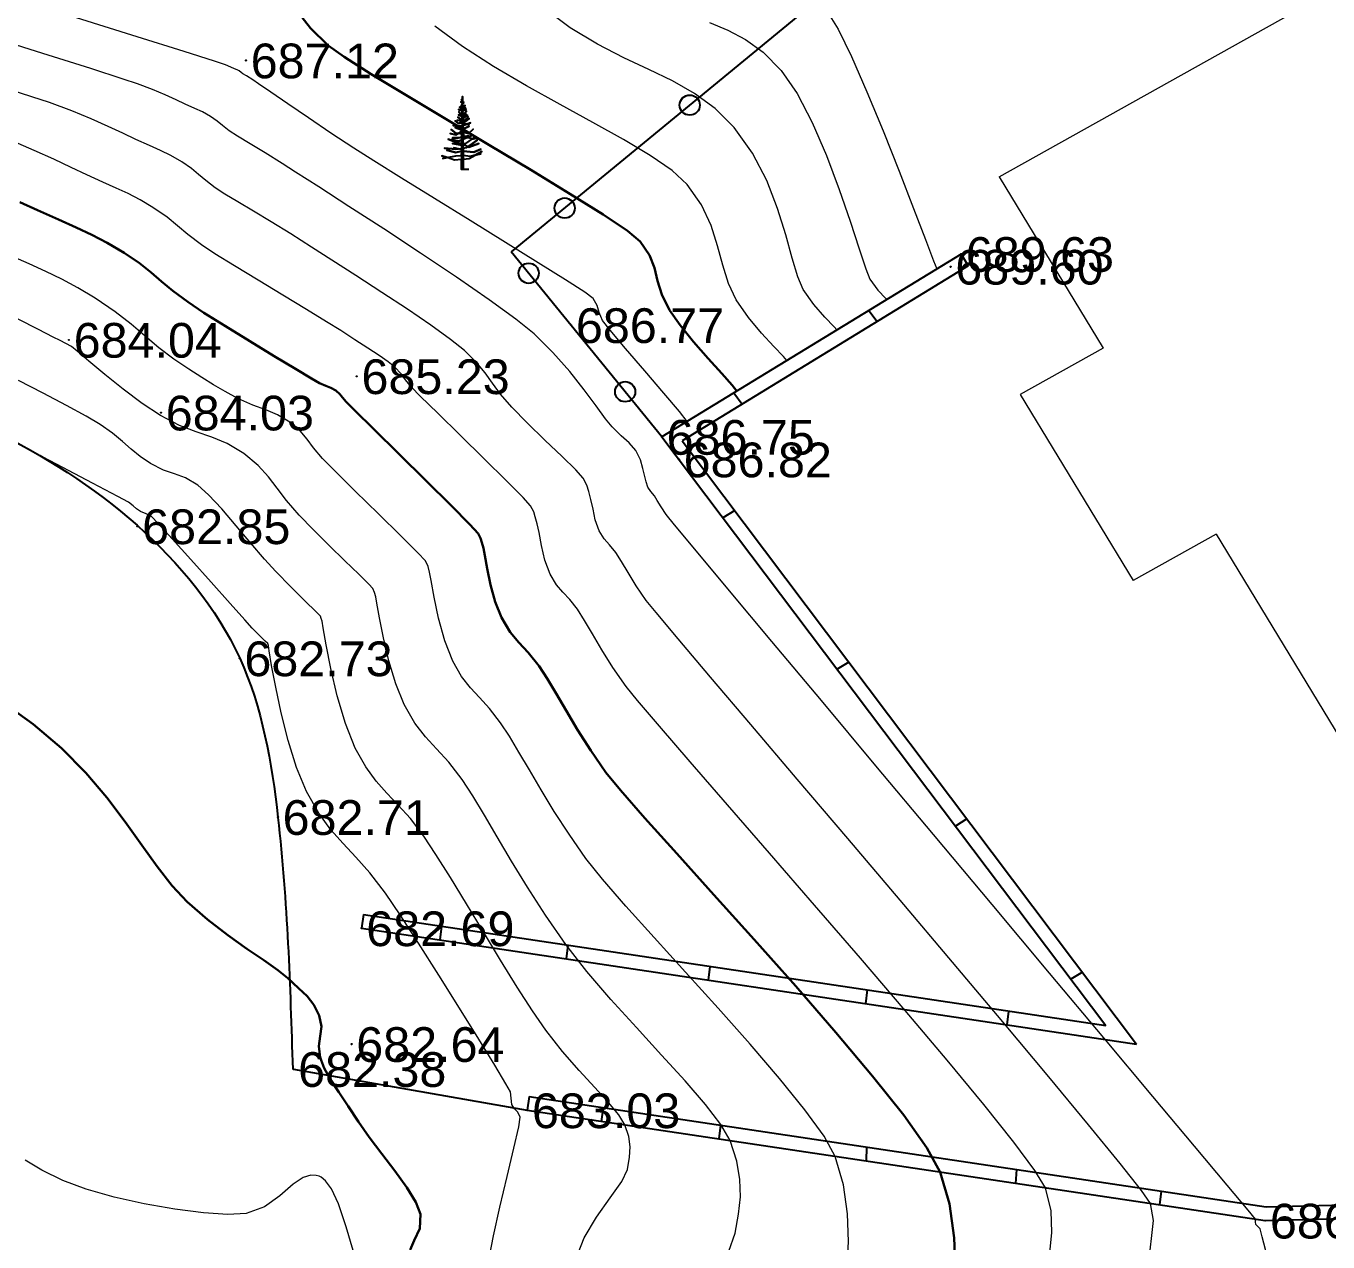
# Model space of a CAD drawing. Header units: feet. Extents: x 3381 to 683784, y 675186 to 4376258.
# Drawn here: x 678860.85 to 678898.38, y 4374837.72 to 4374872.76 of the extents above; entities that cross this region are included whole.
import ezdxf

# ---------------------------------------------------------------- set-up
doc = ezdxf.new("R2010")
doc.units = ezdxf.units.FT
doc.header["$MEASUREMENT"] = 0
doc.header["$PDMODE"] = 34
doc.header["$PDSIZE"] = 0.01
doc.layers.get('0').update_dxf_attribs({"linetype": 'CONTINUOUS'})
for name, color, linetype in [('0_Point_Height', 2, 'CONTINUOUS'), ('0_Point_Point', 7, 'CONTINUOUS'), ('Aqaclar', 3, 'CONTINUOUS')]:
    doc.layers.add(name, color=color, linetype=linetype)
for name, color, linetype, lineweight in [('ANA HORIZONTAL', 24, 'CONTINUOUS', 30), ('das tikili', 5, 'CONTINUOUS', 0), ('HORIZANTAL', 24, 'CONTINUOUS', 13)]:
    doc.layers.add(name, color=color, linetype=linetype, lineweight=lineweight)
doc.styles.get("Standard").update_dxf_attribs({"font": 'arial.ttf', "height": 2})

msp = doc.modelspace()

# ---------------------------------------------------------------- linework, layer by layer
at = {"linetype": 'Continuous'}
for p, q in [((678885.62, 4374875.128, 690.108), (678874.838, 4374866.25, 96.176)), ((678879.178, 4374860.92, 686.749), (678874.838, 4374866.25, 155.937)), ((678887.801, 4374866.191, 689.629), (678879.178, 4374860.92, 686.749)), ((678888.01, 4374865.85, 689.629), (678879.763, 4374860.809, 686.875)), ((678887.801, 4374866.191, 689.629), (678888.01, 4374865.85, 689.629)), ((678885.143, 4374864.566, 526.873), (678885.385, 4374864.245, 514.864)), ((678881.251, 4374862.187, 538.515), (678881.493, 4374861.866, 526.505)), ((678879.178, 4374860.92, 686.749), (678891.972, 4374843.952, 26.213)), ((678879.763, 4374860.809, 673.042), (678892.859, 4374843.415, 22.403)), ((678881.278, 4374858.797, 687.856), (678880.937, 4374858.588, 687.742)), ((678884.567, 4374854.429, 688.021), (678884.229, 4374854.222, 687.908)), ((678887.97, 4374849.908, 688.241), (678887.636, 4374849.703, 688.129)), ((678870.58, 4374847.152, 682.689), (678870.52, 4374846.756, 682.689)), ((678870.58, 4374847.152, 682.689), (678891.972, 4374843.952, 686.22)), ((678870.52, 4374846.756, 682.689), (678892.859, 4374843.415, 686.376)), ((678872.825, 4374846.816), (678872.776, 4374846.419)), ((678876.465, 4374846.271, 219.33), (678876.416, 4374845.874, 219.33)), ((678880.557, 4374845.659), (678880.509, 4374845.262)), ((678891.297, 4374845.489, 688.046), (678890.966, 4374845.287, 687.935)), ((678885.097, 4374844.98), (678885.048, 4374844.583)), ((678889.17, 4374844.371), (678889.121, 4374843.974)), ((678875.357, 4374841.906, 683.035), (678875.297, 4374841.51, 683.035)), ((678875.357, 4374841.906, 683.035), (678896.591, 4374838.73, 686.54)), ((678875.297, 4374841.51, 683.035), (678896.566, 4374838.329, 686.546)), ((678877.483, 4374841.588), (678877.426, 4374841.192)), ((678880.867, 4374841.081), (678880.817, 4374840.684)), ((678885.076, 4374840.452), (678885.061, 4374840.05)), ((678889.403, 4374839.805), (678889.371, 4374839.405)), ((678893.566, 4374839.182), (678893.519, 4374838.785)), ((678896.591, 4374838.73, 686.55), (678914.27, 4374839.193, 688.633)), ((678896.566, 4374838.329, 686.546), (678914.28, 4374838.793, 688.633))]:
    msp.add_line(p, q, dxfattribs=at)
at = {"color": 30, "linetype": 'Continuous'}
msp.add_line((678868.557, 4374842.699, 682.384), (678875.297, 4374841.51, 683.035), dxfattribs=at)
at = {"linetype": 'Continuous'}
for centre in [(678879.98, 4374870.483, 379.396), (678876.375, 4374867.515, 180.832), (678875.338, 4374865.636, 217.111), (678878.119, 4374862.222, 557.12)]:
    msp.add_circle(centre, 0.291, dxfattribs=at)
at = {"color": 30, "linetype": 'Continuous'}
msp.add_open_spline([(678839.354, 4374862.186), (678841.791, 4374863.369), (678846.884, 4374865.841), (678855.75, 4374863.017), (678863.021, 4374859.99), (678867.39, 4374854.741), (678868.341, 4374849.085), (678868.463, 4374845.105), (678868.537, 4374842.691)], degree=3, knots=[0, 0, 0, 0, 7.836941, 16.383664, 26.472949, 31.316468, 36.03358, 43.306752, 43.306752, 43.306752, 43.306752], dxfattribs=at)
at = {"layer": '0_Point_Point'}
for p in [(678867.19, 4374871.77, 687.116), (678887.801, 4374866.191, 689.629), (678887.5, 4374865.825, 689.604), (678876.564, 4374864.14, 686.766), (678862.088, 4374863.717, 684.043), (678870.383, 4374862.668, 685.227), (678864.742, 4374861.62, 684.031), (678879.178, 4374860.92, 686.749), (678879.669, 4374860.27, 686.82), (678864.062, 4374858.343, 682.846), (678867.009, 4374854.537, 682.733), (678868.11, 4374849.963, 682.706), (678870.52, 4374846.756, 682.689), (678870.233, 4374843.419, 682.637), (678868.557, 4374842.699, 682.384), (678875.297, 4374841.51, 683.035), (678896.566, 4374838.329, 686.546)]:
    msp.add_point(p, dxfattribs=at)
at = {"layer": 'ANA HORIZONTAL', "color": 16, "lineweight": 30}
for points, elevation in [([(678881.342, 4374862.242), (678881.208, 4374862.411), (678880.904, 4374862.749), (678880.514, 4374863.179), (678880.093, 4374863.657), (678879.701, 4374864.137), (678879.393, 4374864.576), (678879.173, 4374865.024), (678879.055, 4374865.42), (678878.962, 4374865.79), (678878.82, 4374866.159), (678878.553, 4374866.553), (678878.184, 4374866.858), (678877.482, 4374867.331), (678876.529, 4374867.93), (678875.405, 4374868.614), (678874.19, 4374869.342), (678872.964, 4374870.073), (678871.807, 4374870.766), (678870.8, 4374871.378), (678870.023, 4374871.871), (678869.556, 4374872.201), (678869.046, 4374872.704), (678868.635, 4374873.226)], 687.5), ([(678887.642, 4374836.876), (678887.603, 4374837.837), (678887.467, 4374838.812), (678887.201, 4374839.73), (678886.818, 4374840.424), (678886.147, 4374841.366), (678885.25, 4374842.496), (678884.191, 4374843.756), (678883.034, 4374845.087), (678881.842, 4374846.429), (678880.678, 4374847.724), (678879.605, 4374848.912), (678878.687, 4374849.935), (678877.986, 4374850.734), (678877.567, 4374851.249), (678877.128, 4374851.883), (678876.747, 4374852.479), (678876.417, 4374853.029), (678876.128, 4374853.524), (678875.872, 4374853.956), (678875.639, 4374854.316), (678875.328, 4374854.708), (678875.056, 4374854.995), (678874.805, 4374855.292), (678874.556, 4374855.71), (678874.377, 4374856.165), (678874.242, 4374856.659), (678874.144, 4374857.127), (678874.076, 4374857.501), (678874.032, 4374857.717), (678873.989, 4374857.875), (678873.952, 4374858), (678873.879, 4374858.14), (678873.642, 4374858.394), (678873.103, 4374858.938), (678872.381, 4374859.655), (678871.597, 4374860.429), (678870.871, 4374861.144), (678870.324, 4374861.682), (678870.076, 4374861.928), (678869.974, 4374862.051), (678869.896, 4374862.152), (678869.781, 4374862.256), (678869.635, 4374862.338), (678869.489, 4374862.391), (678869.313, 4374862.469), (678869.083, 4374862.602), (678868.619, 4374862.877), (678867.998, 4374863.251), (678867.299, 4374863.676), (678866.6, 4374864.108), (678865.978, 4374864.5), (678865.511, 4374864.808), (678865.079, 4374865.128), (678864.751, 4374865.403), (678864.455, 4374865.66), (678864.121, 4374865.926), (678863.677, 4374866.225), (678863.192, 4374866.511), (678862.746, 4374866.743), (678862.293, 4374866.955), (678861.787, 4374867.181), (678861.179, 4374867.455), (678860.676, 4374867.689)], 685), ([(678871.92, 4374837.49), (678872.041, 4374837.757), (678872.198, 4374838.107), (678872.224, 4374838.513), (678872.087, 4374838.86), (678871.824, 4374839.287), (678871.48, 4374839.763), (678871.104, 4374840.257), (678870.74, 4374840.738), (678870.438, 4374841.175), (678870.138, 4374841.631), (678869.865, 4374842.033), (678869.631, 4374842.394), (678869.447, 4374842.722), (678869.326, 4374843.029), (678869.287, 4374843.363), (678869.328, 4374843.645), (678869.363, 4374843.922), (678869.304, 4374844.242), (678869.15, 4374844.55), (678868.952, 4374844.797), (678868.703, 4374845.035), (678868.396, 4374845.316), (678868.107, 4374845.551), (678867.704, 4374845.833), (678867.216, 4374846.166), (678866.667, 4374846.555), (678866.083, 4374847.005), (678865.491, 4374847.521), (678865.059, 4374847.984), (678864.631, 4374848.535), (678864.188, 4374849.154), (678863.71, 4374849.824), (678863.178, 4374850.526), (678862.571, 4374851.241), (678861.87, 4374851.951), (678861.055, 4374852.637), (678860.161, 4374853.285)], 682.5)]:
    msp.add_lwpolyline(points, dxfattribs=dict(at, elevation=elevation))
at = {"layer": 'Aqaclar', "color": 3}
msp.add_lwpolyline([(678873.613, 4374868.631), (678873.401, 4374868.624), (678873.405, 4374868.918), (678873.197, 4374868.895), (678872.988, 4374868.97), (678872.837, 4374869.024), (678872.988, 4374868.97), (678872.862, 4374868.943), (678872.988, 4374868.97), (678873.241, 4374869.024), (678873.406, 4374869.031), (678873.405, 4374868.918), (678873.45, 4374868.923), (678873.454, 4374868.626), (678873.45, 4374868.923), (678873.627, 4374868.943), (678873.793, 4374869.037), (678873.961, 4374869.081), (678873.793, 4374869.037), (678873.987, 4374869.146), (678873.793, 4374869.037), (678873.652, 4374869), (678873.449, 4374869.03), (678873.45, 4374868.923), (678873.449, 4374869.03), (678873.431, 4374869.033), (678873.406, 4374869.031), (678873.408, 4374869.154), (678873.405, 4374869.154), (678873.235, 4374869.113), (678872.976, 4374869.186), (678873.235, 4374869.113), (678873.405, 4374869.154), (678873.408, 4374869.154), (678873.408, 4374869.2), (678873.399, 4374869.203), (678873.184, 4374869.251), (678873.314, 4374869.222), (678873.241, 4374869.211), (678872.913, 4374869.243), (678873.241, 4374869.211), (678873.314, 4374869.222), (678873.409, 4374869.236), (678873.408, 4374869.2), (678873.409, 4374869.236), (678873.446, 4374869.242), (678873.449, 4374869.03), (678873.447, 4374869.154), (678873.45, 4374869.154), (678873.753, 4374869.122), (678873.955, 4374869.211), (678873.753, 4374869.122), (678873.447, 4374869.154), (678873.446, 4374869.242), (678873.557, 4374869.259), (678873.854, 4374869.47), (678873.592, 4374869.284), (678873.614, 4374869.275), (678873.898, 4374869.373), (678873.614, 4374869.275), (678873.507, 4374869.316), (678873.445, 4374869.326), (678873.446, 4374869.242), (678873.445, 4374869.326), (678873.41, 4374869.331), (678873.409, 4374869.236), (678873.41, 4374869.331), (678873.146, 4374869.373), (678873.41, 4374869.331), (678873.411, 4374869.381), (678873.342, 4374869.381), (678873.02, 4374869.502), (678873.342, 4374869.381), (678873.411, 4374869.381), (678873.412, 4374869.483), (678873.323, 4374869.446), (678873.115, 4374869.494), (678873.323, 4374869.446), (678873.443, 4374869.497), (678873.444, 4374869.381), (678873.411, 4374869.381), (678873.444, 4374869.381), (678873.445, 4374869.326), (678873.444, 4374869.381), (678873.525, 4374869.381), (678873.724, 4374869.514), (678873.816, 4374869.575), (678873.724, 4374869.514), (678873.747, 4374869.51), (678873.841, 4374869.526), (678873.747, 4374869.51), (678873.589, 4374869.535), (678873.561, 4374869.547), (678873.443, 4374869.497), (678873.561, 4374869.547), (678873.74, 4374869.624), (678873.561, 4374869.547), (678873.5, 4374869.575), (678873.608, 4374869.599), (678873.5, 4374869.575), (678873.431, 4374869.607), (678873.442, 4374869.602), (678873.442, 4374869.563), (678873.5, 4374869.575), (678873.442, 4374869.563), (678873.443, 4374869.497), (678873.442, 4374869.563), (678873.413, 4374869.556), (678873.412, 4374869.483), (678873.413, 4374869.556), (678873.317, 4374869.535), (678873.14, 4374869.543), (678873.317, 4374869.535), (678873.413, 4374869.556), (678873.414, 4374869.648), (678873.469, 4374869.64), (678873.441, 4374869.644), (678873.442, 4374869.602), (678873.441, 4374869.644), (678873.414, 4374869.648), (678873.241, 4374869.672), (678873.109, 4374869.778), (678873.241, 4374869.672), (678873.305, 4374869.663), (678873.241, 4374869.624), (678873.071, 4374869.664), (678873.241, 4374869.624), (678873.305, 4374869.663), (678873.415, 4374869.731), (678873.414, 4374869.648), (678873.441, 4374869.644), (678873.44, 4374869.707), (678873.601, 4374869.664), (678873.74, 4374869.786), (678873.601, 4374869.664), (678873.44, 4374869.707), (678873.439, 4374869.788), (678873.627, 4374869.875), (678873.399, 4374869.769), (678873.216, 4374869.834), (678873.399, 4374869.769), (678873.416, 4374869.777), (678873.415, 4374869.731), (678873.417, 4374869.889), (678873.399, 4374869.883), (678873.311, 4374869.875), (678873.165, 4374869.899), (678873.311, 4374869.875), (678873.399, 4374869.883), (678873.417, 4374869.889), (678873.438, 4374869.896), (678873.439, 4374869.788), (678873.438, 4374869.896), (678873.658, 4374869.972), (678873.552, 4374869.935), (678873.627, 4374869.931), (678873.475, 4374869.94), (678873.361, 4374869.996), (678873.418, 4374869.968), (678873.417, 4374869.889), (678873.438, 4374869.896), (678873.437, 4374869.99), (678873.311, 4374869.956), (678873.222, 4374870.029), (678873.311, 4374869.956), (678873.418, 4374869.985), (678873.418, 4374869.968), (678873.418, 4374869.985), (678873.519, 4374870.012), (678873.62, 4374870.093), (678873.519, 4374870.012), (678873.437, 4374869.99), (678873.436, 4374870.031), (678873.469, 4374870.029), (678873.595, 4374870.142), (678873.469, 4374870.029), (678873.436, 4374870.031), (678873.419, 4374870.033), (678873.418, 4374869.985), (678873.419, 4374870.033), (678873.279, 4374870.045), (678873.419, 4374870.033), (678873.419, 4374870.048), (678873.292, 4374870.134), (678873.419, 4374870.048), (678873.42, 4374870.16), (678873.424, 4374870.158), (678873.311, 4374870.207), (678873.424, 4374870.158), (678873.532, 4374870.223), (678873.435, 4374870.164), (678873.436, 4374870.031), (678873.436, 4374870.098), (678873.576, 4374870.191), (678873.436, 4374870.098), (678873.434, 4374870.234), (678873.494, 4374870.247), (678873.551, 4374870.312), (678873.494, 4374870.247), (678873.434, 4374870.234), (678873.421, 4374870.232), (678873.42, 4374870.16), (678873.421, 4374870.232), (678873.38, 4374870.223), (678873.33, 4374870.288), (678873.38, 4374870.223), (678873.421, 4374870.232), (678873.422, 4374870.325), (678873.311, 4374870.352), (678873.443, 4374870.32), (678873.532, 4374870.369), (678873.443, 4374870.32), (678873.433, 4374870.323), (678873.434, 4374870.234), (678873.433, 4374870.323), (678873.432, 4374870.367), (678873.513, 4374870.409), (678873.432, 4374870.367), (678873.431, 4374870.44), (678873.462, 4374870.433), (678873.431, 4374870.44), (678873.38, 4374870.45), (678873.424, 4374870.441), (678873.422, 4374870.325), (678873.423, 4374870.369), (678873.38, 4374870.377), (678873.423, 4374870.369), (678873.423, 4374870.399), (678873.349, 4374870.425), (678873.423, 4374870.399), (678873.424, 4374870.441), (678873.424, 4374870.48), (678873.399, 4374870.49), (678873.431, 4374870.478), (678873.462, 4374870.466), (678873.488, 4374870.433), (678873.474, 4374870.45), (678873.507, 4374870.474), (678873.462, 4374870.442), (678873.474, 4374870.45), (678873.462, 4374870.466), (678873.431, 4374870.478), (678873.431, 4374870.44), (678873.431, 4374870.478), (678873.43, 4374870.54), (678873.469, 4374870.571), (678873.435, 4374870.544), (678873.456, 4374870.531), (678873.435, 4374870.544), (678873.425, 4374870.55), (678873.38, 4374870.579), (678873.425, 4374870.55), (678873.426, 4374870.61), (678873.399, 4374870.644), (678873.426, 4374870.61), (678873.428, 4374870.733), (678873.43, 4374870.547), (678873.43, 4374870.54), (678873.43, 4374870.547), (678873.425, 4374870.55), (678873.425, 4374870.536), (678873.43, 4374870.54), (678873.418, 4374870.531), (678873.425, 4374870.536), (678873.424, 4374870.48)], dxfattribs=at)
at = {"layer": 'das tikili', "color": 0, "lineweight": 20}
for p, q in [((678888.897, 4374868.415, 689.594), (678891.895, 4374863.478, 689.594)), ((678891.895, 4374863.478, 689.594), (678889.506, 4374862.143, 689.594)), ((678889.506, 4374862.143, 689.594), (678892.761, 4374856.784, 689.594)), ((678895.149, 4374858.119, 689.594), (678892.761, 4374856.784, 689.594)), ((678895.149, 4374858.119, 689.594), (678900.515, 4374849.282, 689.594))]:
    msp.add_line(p, q, dxfattribs=at)
at = {"layer": 'das tikili', "color": 0, "lineweight": 20, "elevation": 689.594}
msp.add_lwpolyline([(678888.897, 4374868.415), (678905.459, 4374877.673)], dxfattribs=at)
at = {"layer": 'HORIZANTAL', "color": 16, "linetype": 'Continuous', "lineweight": 20}
for points, elevation in [([(678879.902, 4374861.362), (678879.681, 4374861.651), (678879.236, 4374862.183), (678878.684, 4374862.828), (678878.132, 4374863.471), (678877.69, 4374863.993), (678877.466, 4374864.279), (678877.369, 4374864.507), (678877.317, 4374864.705), (678877.199, 4374864.909), (678876.955, 4374865.088), (678876.402, 4374865.447), (678875.616, 4374865.941), (678874.674, 4374866.526), (678873.651, 4374867.157), (678872.626, 4374867.788), (678871.674, 4374868.376), (678870.872, 4374868.875), (678870.297, 4374869.241), (678869.637, 4374869.677), (678868.99, 4374870.112), (678868.399, 4374870.515), (678867.907, 4374870.853), (678867.555, 4374871.096), (678867.387, 4374871.211), (678867.202, 4374871.326), (678867.098, 4374871.388), (678867.048, 4374871.427), (678866.998, 4374871.466), (678866.933, 4374871.499), (678866.861, 4374871.533), (678866.758, 4374871.58), (678866.602, 4374871.644), (678866.281, 4374871.747), (678865.407, 4374872.025), (678864.056, 4374872.452), (678862.306, 4374873.001)], 687), ([(678884.219, 4374864.001), (678884.143, 4374864.088), (678883.877, 4374864.367), (678883.555, 4374864.737), (678883.246, 4374865.169), (678883.093, 4374865.533), (678882.935, 4374866.074), (678882.749, 4374866.747), (678882.513, 4374867.506), (678882.201, 4374868.305), (678881.793, 4374869.099), (678881.263, 4374869.841), (678880.716, 4374870.385), (678880.121, 4374870.817), (678879.481, 4374871.178), (678878.8, 4374871.507), (678878.08, 4374871.846), (678877.324, 4374872.235), (678876.535, 4374872.714), (678875.716, 4374873.323)], 688.5), ([(678883.973, 4374873.129), (678884.259, 4374872.667), (678884.64, 4374871.88), (678885.082, 4374870.87), (678885.552, 4374869.737), (678886.013, 4374868.583), (678886.433, 4374867.507), (678886.777, 4374866.611), (678887.011, 4374865.996), (678887.1, 4374865.763), (678887.1, 4374865.762)], 689.5), ([(678882.781, 4374863.122), (678882.68, 4374863.241), (678882.405, 4374863.528), (678882.052, 4374863.909), (678881.673, 4374864.364), (678881.32, 4374864.873), (678881.097, 4374865.344), (678880.935, 4374865.867), (678880.784, 4374866.428), (678880.596, 4374867.013), (678880.32, 4374867.608), (678879.908, 4374868.197), (678879.47, 4374868.601), (678878.843, 4374869.034), (678878.068, 4374869.496), (678877.188, 4374869.985), (678876.243, 4374870.498), (678875.274, 4374871.034), (678874.322, 4374871.591), (678873.429, 4374872.168), (678872.636, 4374872.762)], 688), ([(678880.553, 4374872.867), (678881.075, 4374872.642), (678881.586, 4374872.376), (678882.096, 4374872.01), (678882.618, 4374871.485), (678883.076, 4374870.822), (678883.512, 4374869.977), (678883.918, 4374869.029), (678884.285, 4374868.054), (678884.603, 4374867.133), (678884.863, 4374866.342), (678885.056, 4374865.76), (678885.173, 4374865.466), (678885.405, 4374865.151), (678885.629, 4374864.906), (678885.654, 4374864.878)], 689), ([(678896.633, 4374837.277), (678896.484, 4374837.863), (678896.422, 4374838.098), (678896.356, 4374838.16), (678896.296, 4374838.218), (678896.292, 4374838.294), (678896.288, 4374838.371), (678896.072, 4374838.631), (678895.467, 4374839.355), (678894.533, 4374840.472), (678893.329, 4374841.91), (678891.916, 4374843.599), (678890.351, 4374845.467), (678888.695, 4374847.445), (678887.008, 4374849.46), (678885.348, 4374851.443), (678883.775, 4374853.322), (678882.349, 4374855.027), (678881.129, 4374856.486), (678880.175, 4374857.63), (678879.545, 4374858.386), (678879.3, 4374858.684), (678879.155, 4374858.902), (678879.044, 4374859.087), (678878.961, 4374859.223), (678878.859, 4374859.343), (678878.77, 4374859.468), (678878.721, 4374859.629), (678878.678, 4374859.821), (678878.63, 4374860.011), (678878.557, 4374860.255), (678878.424, 4374860.524), (678878.234, 4374860.752), (678878.007, 4374860.95), (678877.74, 4374861.206), (678877.552, 4374861.443), (678877.283, 4374861.812), (678876.937, 4374862.278), (678876.52, 4374862.803), (678876.038, 4374863.351), (678875.496, 4374863.886), (678874.969, 4374864.311), (678874.197, 4374864.871), (678873.255, 4374865.522), (678872.218, 4374866.217), (678871.161, 4374866.913), (678870.159, 4374867.564), (678869.287, 4374868.126), (678868.62, 4374868.553), (678868.232, 4374868.802), (678867.745, 4374869.107), (678867.308, 4374869.371), (678866.95, 4374869.585), (678866.702, 4374869.743), (678866.51, 4374869.891), (678866.364, 4374870.016), (678866.168, 4374870.156), (678865.939, 4374870.285), (678865.718, 4374870.389), (678865.44, 4374870.514), (678865.176, 4374870.638), (678864.865, 4374870.781), (678864.498, 4374870.937), (678864.066, 4374871.099), (678863.653, 4374871.234), (678862.718, 4374871.534), (678861.338, 4374871.971), (678859.595, 4374872.518)], 686.5), ([(678893.253, 4374837.478), (678893.298, 4374837.904), (678893.35, 4374838.335), (678893.259, 4374838.824), (678893.001, 4374839.2), (678892.387, 4374839.98), (678891.477, 4374841.096), (678890.328, 4374842.479), (678889.001, 4374844.063), (678887.553, 4374845.78), (678886.044, 4374847.563), (678884.533, 4374849.343), (678883.079, 4374851.055), (678881.741, 4374852.629), (678880.577, 4374853.998), (678879.647, 4374855.096), (678879.009, 4374855.854), (678878.722, 4374856.206), (678878.436, 4374856.628), (678878.204, 4374857.007), (678878.015, 4374857.332), (678877.853, 4374857.587), (678877.671, 4374857.81), (678877.515, 4374857.979), (678877.366, 4374858.216), (678877.255, 4374858.527), (678877.195, 4374858.832), (678877.129, 4374859.12), (678877.068, 4374859.347), (678877.014, 4374859.527), (678876.909, 4374859.73), (678876.698, 4374859.967), (678876.302, 4374860.354), (678875.806, 4374860.827), (678875.294, 4374861.323), (678874.85, 4374861.78), (678874.531, 4374862.156), (678874.295, 4374862.473), (678874.084, 4374862.764), (678873.835, 4374863.065), (678873.488, 4374863.407), (678873.089, 4374863.728), (678872.523, 4374864.136), (678871.843, 4374864.598), (678871.105, 4374865.086), (678870.361, 4374865.567), (678869.667, 4374866.013), (678869.077, 4374866.393), (678868.481, 4374866.77), (678867.918, 4374867.115), (678867.403, 4374867.424), (678866.952, 4374867.693), (678866.581, 4374867.919), (678866.305, 4374868.098), (678866.03, 4374868.305), (678865.826, 4374868.48), (678865.619, 4374868.651), (678865.338, 4374868.845), (678865.022, 4374869.029), (678864.729, 4374869.175), (678864.411, 4374869.318), (678864.02, 4374869.494), (678863.642, 4374869.671), (678863.214, 4374869.871), (678862.725, 4374870.089), (678862.167, 4374870.318), (678861.53, 4374870.555), (678861.021, 4374870.724), (678860.031, 4374871.043)], 686), ([(678890.359, 4374837.398), (678890.419, 4374837.989), (678890.4, 4374838.614), (678890.23, 4374839.277), (678889.931, 4374839.773), (678889.323, 4374840.592), (678888.459, 4374841.674), (678887.397, 4374842.959), (678886.193, 4374844.385), (678884.902, 4374845.895), (678883.581, 4374847.426), (678882.284, 4374848.921), (678881.07, 4374850.317), (678879.993, 4374851.556), (678879.109, 4374852.578), (678878.474, 4374853.321), (678878.145, 4374853.728), (678877.768, 4374854.276), (678877.45, 4374854.783), (678877.182, 4374855.239), (678876.951, 4374855.632), (678876.746, 4374855.952), (678876.521, 4374856.236), (678876.324, 4374856.444), (678876.141, 4374856.66), (678875.961, 4374856.963), (678875.808, 4374857.368), (678875.705, 4374857.791), (678875.636, 4374858.163), (678875.581, 4374858.418), (678875.528, 4374858.611), (678875.483, 4374858.763), (678875.394, 4374858.935), (678875.175, 4374859.175), (678874.697, 4374859.658), (678874.06, 4374860.288), (678873.366, 4374860.969), (678872.717, 4374861.604), (678872.215, 4374862.098), (678871.961, 4374862.354), (678871.791, 4374862.563), (678871.663, 4374862.736), (678871.48, 4374862.929), (678871.291, 4374863.08), (678871.028, 4374863.265), (678870.703, 4374863.48), (678870.33, 4374863.721), (678869.922, 4374863.983), (678869.513, 4374864.239), (678868.932, 4374864.593), (678868.251, 4374865.005), (678867.538, 4374865.436), (678866.864, 4374865.848), (678866.297, 4374866.2), (678865.908, 4374866.453), (678865.51, 4374866.752), (678865.215, 4374867.006), (678864.915, 4374867.254), (678864.507, 4374867.535), (678864.137, 4374867.754), (678863.796, 4374867.931), (678863.451, 4374868.093), (678863.064, 4374868.265), (678862.599, 4374868.474), (678862.148, 4374868.685), (678861.648, 4374868.92), (678861.09, 4374869.175), (678860.467, 4374869.445)], 685.5), ([(678884.52, 4374837.029), (678884.555, 4374837.73), (678884.53, 4374838.526), (678884.414, 4374839.362), (678884.172, 4374840.183), (678883.851, 4374840.765), (678883.299, 4374841.528), (678882.571, 4374842.427), (678881.719, 4374843.417), (678880.796, 4374844.453), (678879.857, 4374845.492), (678878.953, 4374846.487), (678878.138, 4374847.395), (678877.466, 4374848.172), (678876.99, 4374848.771), (678876.505, 4374849.466), (678876.076, 4374850.127), (678875.697, 4374850.747), (678875.36, 4374851.319), (678875.058, 4374851.837), (678874.785, 4374852.293), (678874.531, 4374852.68), (678874.21, 4374853.095), (678873.923, 4374853.406), (678873.659, 4374853.688), (678873.406, 4374854.014), (678873.151, 4374854.458), (678872.92, 4374855.046), (678872.742, 4374855.694), (678872.613, 4374856.304), (678872.529, 4374856.777), (678872.483, 4374857.016), (678872.437, 4374857.188), (678872.364, 4374857.345), (678872.146, 4374857.577), (678871.655, 4374858.067), (678871.013, 4374858.699), (678870.342, 4374859.359), (678869.764, 4374859.93), (678869.4, 4374860.298), (678869.139, 4374860.602), (678868.95, 4374860.857), (678868.75, 4374861.094), (678868.453, 4374861.347), (678868.101, 4374861.559), (678867.76, 4374861.697), (678867.391, 4374861.83), (678866.955, 4374862.031), (678866.591, 4374862.228), (678866.256, 4374862.421), (678865.917, 4374862.628), (678865.547, 4374862.869), (678865.115, 4374863.163), (678864.679, 4374863.49), (678864.285, 4374863.822), (678863.882, 4374864.165), (678863.42, 4374864.527), (678862.847, 4374864.915), (678862.342, 4374865.215), (678861.878, 4374865.465), (678861.421, 4374865.687), (678860.938, 4374865.907), (678860.395, 4374866.148)], 684.5), ([(678881.104, 4374837.45), (678881.294, 4374837.966), (678881.388, 4374838.512), (678881.439, 4374839.019), (678881.428, 4374839.52), (678881.336, 4374840.048), (678881.143, 4374840.636), (678880.881, 4374841.097), (678880.435, 4374841.679), (678879.85, 4374842.356), (678879.171, 4374843.103), (678878.443, 4374843.896), (678877.71, 4374844.708), (678877.018, 4374845.515), (678876.412, 4374846.293), (678875.823, 4374847.137), (678875.302, 4374847.941), (678874.841, 4374848.694), (678874.432, 4374849.39), (678874.065, 4374850.02), (678873.732, 4374850.574), (678873.424, 4374851.045), (678873.033, 4374851.548), (678872.684, 4374851.927), (678872.364, 4374852.27), (678872.056, 4374852.666), (678871.746, 4374853.205), (678871.505, 4374853.8), (678871.307, 4374854.467), (678871.152, 4374855.13), (678871.039, 4374855.709), (678870.966, 4374856.13), (678870.934, 4374856.314), (678870.899, 4374856.437), (678870.849, 4374856.551), (678870.727, 4374856.678), (678870.44, 4374856.96), (678870.043, 4374857.348), (678869.589, 4374857.793), (678869.131, 4374858.249), (678868.724, 4374858.668), (678868.357, 4374859.088), (678868.087, 4374859.446), (678867.84, 4374859.772), (678867.543, 4374860.093), (678867.126, 4374860.439), (678866.651, 4374860.731), (678866.206, 4374860.916), (678865.759, 4374861.065), (678865.277, 4374861.248), (678864.725, 4374861.534), (678864.198, 4374861.885), (678863.647, 4374862.298), (678863.12, 4374862.722), (678862.664, 4374863.103), (678862.328, 4374863.388), (678862.159, 4374863.524), (678862, 4374863.615), (678861.833, 4374863.695), (678861.633, 4374863.798), (678861.211, 4374864.014), (678860.62, 4374864.312)], 684), ([(678876.75, 4374837.345), (678876.941, 4374837.83), (678877.297, 4374838.429), (678877.69, 4374838.984), (678878.02, 4374839.455), (678878.187, 4374839.802), (678878.247, 4374840.162), (678878.264, 4374840.461), (678878.224, 4374840.751), (678878.114, 4374841.089), (678877.94, 4374841.378), (678877.64, 4374841.737), (678877.247, 4374842.164), (678876.793, 4374842.654), (678876.311, 4374843.206), (678875.835, 4374843.815), (678875.451, 4374844.373), (678875.009, 4374845.061), (678874.53, 4374845.836), (678874.035, 4374846.651), (678873.545, 4374847.461), (678873.082, 4374848.22), (678872.665, 4374848.885), (678872.317, 4374849.409), (678871.929, 4374849.916), (678871.578, 4374850.309), (678871.254, 4374850.648), (678870.947, 4374850.994), (678870.646, 4374851.409), (678870.341, 4374851.952), (678870.056, 4374852.658), (678869.82, 4374853.453), (678869.635, 4374854.243), (678869.5, 4374854.93), (678869.416, 4374855.419), (678869.385, 4374855.613), (678869.362, 4374855.686), (678869.334, 4374855.756), (678869.204, 4374855.885), (678868.893, 4374856.187), (678868.48, 4374856.595), (678868.047, 4374857.038), (678867.724, 4374857.398), (678867.334, 4374857.858), (678866.911, 4374858.359), (678866.491, 4374858.843), (678866.109, 4374859.253), (678865.799, 4374859.531), (678865.444, 4374859.742), (678865.133, 4374859.857), (678864.815, 4374859.965), (678864.438, 4374860.152), (678864.136, 4374860.358), (678863.879, 4374860.569), (678863.629, 4374860.79), (678863.344, 4374861.026), (678862.984, 4374861.279), (678862.585, 4374861.514), (678862.018, 4374861.823), (678861.346, 4374862.176), (678860.631, 4374862.543)], 683.5), ([(678874.198, 4374837.251), (678874.32, 4374837.891), (678874.505, 4374838.718), (678874.715, 4374839.603), (678874.911, 4374840.417), (678875.051, 4374841.03), (678875.096, 4374841.314), (678875.03, 4374841.454), (678874.932, 4374841.557), (678874.852, 4374841.678), (678874.832, 4374841.859), (678874.814, 4374842.041), (678874.683, 4374842.275), (678874.362, 4374842.81), (678873.899, 4374843.565), (678873.346, 4374844.458), (678872.75, 4374845.407), (678872.163, 4374846.331), (678871.633, 4374847.147), (678871.209, 4374847.773), (678870.763, 4374848.357), (678870.359, 4374848.809), (678869.987, 4374849.199), (678869.633, 4374849.598), (678869.287, 4374850.074), (678868.937, 4374850.7), (678868.651, 4374851.388), (678868.407, 4374852.166), (678868.205, 4374852.963), (678868.046, 4374853.707), (678867.93, 4374854.328), (678867.86, 4374854.753), (678867.837, 4374854.911), (678867.819, 4374854.961), (678867.745, 4374855.033), (678867.572, 4374855.202), (678867.371, 4374855.407), (678867.156, 4374855.645), (678866.733, 4374856.118), (678866.187, 4374856.73), (678865.603, 4374857.383), (678865.066, 4374857.981), (678864.661, 4374858.427), (678864.471, 4374858.623), (678864.315, 4374858.7), (678864.151, 4374858.769), (678864.039, 4374858.85), (678863.939, 4374858.937), (678863.809, 4374859.034), (678863.501, 4374859.201), (678862.765, 4374859.589), (678861.725, 4374860.135), (678860.501, 4374860.776)], 683), ([(678870.276, 4374837.473), (678870.076, 4374838.156), (678869.857, 4374838.812), (678869.657, 4374839.245), (678869.487, 4374839.48), (678869.362, 4374839.581), (678869.295, 4374839.611), (678869.215, 4374839.634), (678869.06, 4374839.641), (678868.838, 4374839.574), (678868.547, 4374839.378), (678868.165, 4374839.046), (678867.728, 4374838.726), (678867.199, 4374838.535), (678866.669, 4374838.51), (678865.962, 4374838.554), (678865.139, 4374838.658), (678864.26, 4374838.813), (678863.388, 4374839.01), (678862.583, 4374839.238), (678861.908, 4374839.489), (678861.302, 4374839.782), (678860.826, 4374840.07)], 682)]:
    msp.add_lwpolyline(points, dxfattribs=dict(at, elevation=elevation))

# ---------------------------------------------------------------- texts
at = {"layer": '0_Point_Height', "color": 0}
for s, p in [('687.12', (678867.326, 4374871.256, 687.116)), ('689.63', (678887.937, 4374865.677, 689.629)), ('689.60', (678887.636, 4374865.311, 689.604)), ('686.77', (678876.7, 4374863.626, 686.766)), ('684.04', (678862.224, 4374863.203, 684.043)), ('685.23', (678870.519, 4374862.154, 685.227)), ('684.03', (678864.878, 4374861.106, 684.031)), ('686.75', (678879.314, 4374860.406, 686.749)), ('686.82', (678879.805, 4374859.756, 686.82)), ('682.85', (678864.198, 4374857.829, 682.846)), ('682.73', (678867.145, 4374854.023, 682.733)), ('682.71', (678868.246, 4374849.449, 682.706)), ('682.69', (678870.656, 4374846.242, 682.689)), ('682.64', (678870.369, 4374842.905, 682.637)), ('682.38', (678868.693, 4374842.185, 682.384)), ('683.03', (678875.433, 4374840.996, 683.035)), ('686.55', (678896.702, 4374837.815, 686.546))]:
    msp.add_text(s, height=1, dxfattribs=at).set_placement(p)

doc.saveas('drawing.dxf')
